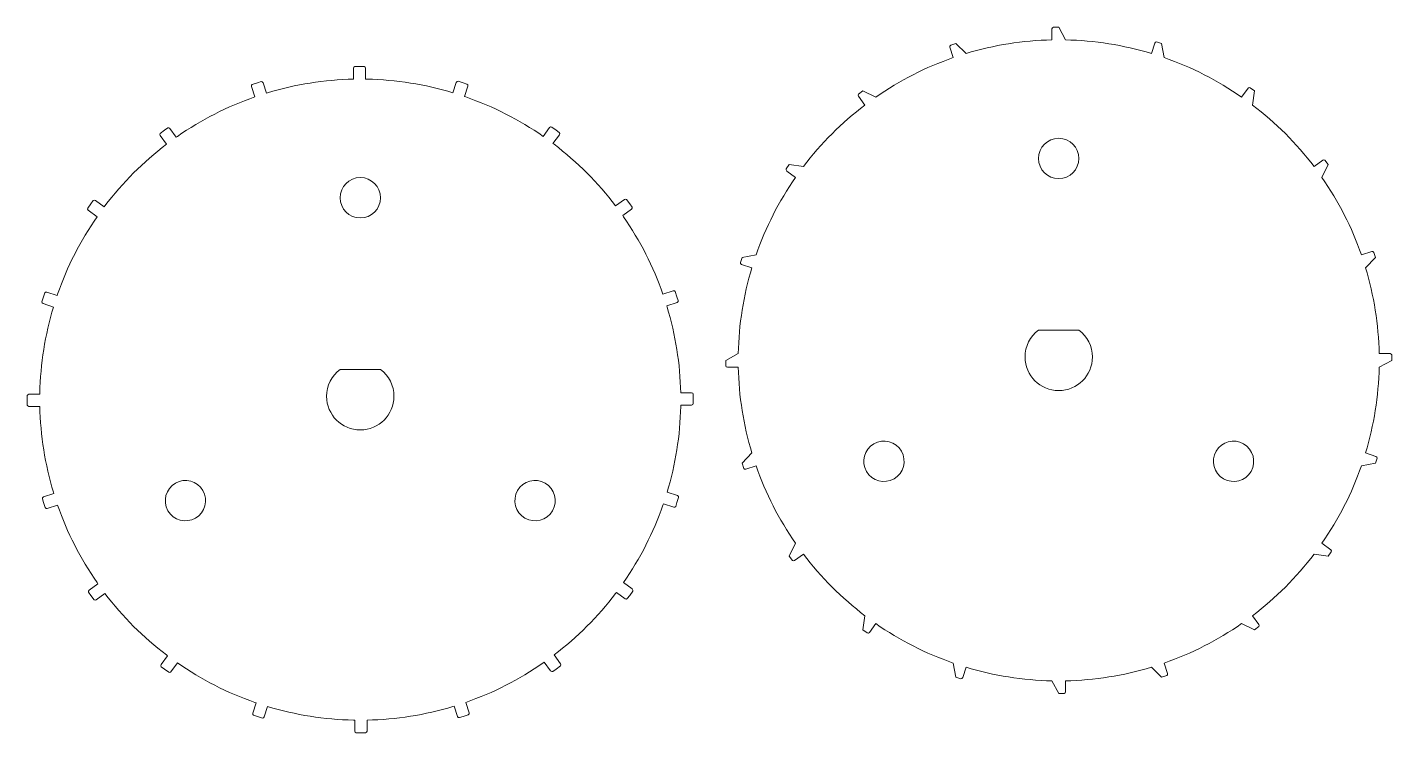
# Model space of a CAD drawing. Header units: millimetres. Extents: x -308 to 99, y -22 to 151.
# Drawn here: x -308.5 to -207.1, y 96.6 to 149 of the extents above; entities that cross this region are included whole.
import ezdxf

# ---------------------------------------------------------------- set-up
doc = ezdxf.new("R2010")
doc.units = ezdxf.units.MM
doc.header["$MEASUREMENT"] = 0
doc.layers.add('Layer 1', color=7, linetype='Continuous')

msp = doc.modelspace()

# ---------------------------------------------------------------- linework, layer by layer
at = {"layer": 'Layer 1', "color": 250, "lineweight": 20}
msp.add_ellipse((-231.8146, 139.2963), major_axis=(0, 1.5), ratio=1, dxfattribs=at)
at = {"layer": 'Layer 1', "color": 250, "lineweight": 9}
for points, knots in [([(-239.6489, 146.7899), (-239.6489, 146.7899), (-239.8982, 147.557), (-239.8982, 147.557), (-239.8982, 147.557), (-239.9197, 147.623), (-239.8934, 147.6907), (-239.8396, 147.7082), (-239.8396, 147.7082), (-239.8396, 147.7082), (-239.4615, 147.831), (-239.4615, 147.831), (-239.4615, 147.831), (-239.4615, 147.831), (-238.6979, 147.0989), (-238.6979, 147.0989), (-238.6979, 147.0989), (-236.626, 147.7244), (-234.4783, 148.0645), (-232.3146, 148.1099), (-232.3146, 148.1099), (-232.3146, 148.1099), (-232.3146, 148.9165), (-232.3146, 148.9165), (-232.3146, 148.9165), (-232.3146, 148.9859), (-232.2687, 149.0422), (-232.2121, 149.0422), (-232.2121, 149.0422), (-232.2121, 149.0422), (-231.8146, 149.0422), (-231.8146, 149.0422), (-231.8146, 149.0422), (-231.8146, 149.0422), (-231.3146, 148.1099), (-231.3146, 148.1099), (-231.3146, 148.1099), (-229.1508, 148.0646), (-227.0031, 147.7244), (-224.9314, 147.099), (-224.9314, 147.099), (-224.9314, 147.099), (-224.682, 147.8662), (-224.682, 147.8662), (-224.682, 147.8662), (-224.6604, 147.9324), (-224.5995, 147.9714), (-224.546, 147.954), (-224.546, 147.954), (-224.546, 147.954), (-224.1677, 147.8311), (-224.1677, 147.8311), (-224.1677, 147.8311), (-224.1677, 147.8311), (-223.9802, 146.79), (-223.9802, 146.79), (-223.9802, 146.79), (-221.9364, 146.0781), (-219.9989, 145.0909), (-218.2219, 143.856), (-218.2219, 143.856), (-218.2219, 143.856), (-217.7476, 144.5085), (-217.7476, 144.5085), (-217.7476, 144.5085), (-217.7066, 144.5648), (-217.6366, 144.5831), (-217.5911, 144.55), (-217.5911, 144.55), (-217.5911, 144.55), (-217.2693, 144.3162), (-217.2693, 144.3162), (-217.2693, 144.3162), (-217.2693, 144.3162), (-217.4127, 143.2681), (-217.4127, 143.2681), (-217.4127, 143.2681), (-215.6889, 141.9595), (-214.1513, 140.4219), (-212.8428, 138.6983), (-212.8428, 138.6983), (-212.8428, 138.6983), (-212.1902, 139.1723), (-212.1902, 139.1723), (-212.1902, 139.1723), (-212.1338, 139.2132), (-212.0615, 139.209), (-212.0285, 139.1634), (-212.0285, 139.1634), (-212.0285, 139.1634), (-211.7947, 138.8416), (-211.7947, 138.8416), (-211.7947, 138.8416), (-211.7947, 138.8416), (-212.2549, 137.8891), (-212.2549, 137.8891), (-212.2549, 137.8891), (-211.0199, 136.1119), (-210.0327, 134.1744), (-209.3209, 132.1308), (-209.3209, 132.1308), (-209.3209, 132.1308), (-208.5537, 132.38), (-208.5537, 132.38), (-208.5537, 132.38), (-208.4874, 132.4014), (-208.42, 132.3751), (-208.4027, 132.3215), (-208.4027, 132.3215), (-208.4027, 132.3215), (-208.2798, 131.9432), (-208.2798, 131.9432), (-208.2798, 131.9432), (-208.2798, 131.9432), (-209.0118, 131.1796), (-209.0118, 131.1796), (-209.0118, 131.1796), (-208.3864, 129.1077), (-208.0462, 126.96), (-208.0008, 124.7964), (-208.0008, 124.7964), (-208.0008, 124.7964), (-207.1941, 124.7964), (-207.1941, 124.7964), (-207.1941, 124.7964), (-207.1245, 124.7962), (-207.0685, 124.7504), (-207.0686, 124.6941), (-207.0686, 124.6941), (-207.0686, 124.6941), (-207.0686, 124.2963), (-207.0686, 124.2963), (-207.0686, 124.2963), (-207.0686, 124.2963), (-208.0007, 123.7963), (-208.0007, 123.7963), (-208.0007, 123.7963), (-208.0462, 121.6325), (-208.3863, 119.4848), (-209.0117, 117.4131), (-209.0117, 117.4131), (-209.0117, 117.4131), (-208.2445, 117.1638), (-208.2445, 117.1638), (-208.2445, 117.1638), (-208.1784, 117.1421), (-208.1393, 117.0812), (-208.1568, 117.0277), (-208.1568, 117.0277), (-208.1568, 117.0277), (-208.2797, 116.6494), (-208.2797, 116.6494), (-208.2797, 116.6494), (-208.2797, 116.6494), (-209.3207, 116.4619), (-209.3207, 116.4619), (-209.3207, 116.4619), (-210.0326, 114.4181), (-211.0198, 112.4806), (-212.2548, 110.7035), (-212.2548, 110.7035), (-212.2548, 110.7035), (-211.6021, 110.2293), (-211.6021, 110.2293), (-211.6021, 110.2293), (-211.546, 110.1883), (-211.5276, 110.1183), (-211.5608, 110.0728), (-211.5608, 110.0728), (-211.5608, 110.0728), (-211.7946, 109.751), (-211.7946, 109.751), (-211.7946, 109.751), (-211.7946, 109.751), (-212.8426, 109.8944), (-212.8426, 109.8944), (-212.8426, 109.8944), (-214.1512, 108.1706), (-215.6888, 106.633), (-217.4125, 105.3245), (-217.4125, 105.3245), (-217.4125, 105.3245), (-216.9383, 104.6718), (-216.9383, 104.6718), (-216.9383, 104.6718), (-216.8976, 104.6155), (-216.9017, 104.5432), (-216.9474, 104.5102), (-216.9474, 104.5102), (-216.9474, 104.5102), (-217.2692, 104.2764), (-217.2692, 104.2764), (-217.2692, 104.2764), (-217.2692, 104.2764), (-218.2216, 104.7366), (-218.2216, 104.7366), (-218.2216, 104.7366), (-219.9988, 103.5016), (-221.9363, 102.5144), (-223.98, 101.8025), (-223.98, 101.8025), (-223.98, 101.8025), (-223.7307, 101.0353), (-223.7307, 101.0353), (-223.7307, 101.0353), (-223.7093, 100.9692), (-223.7356, 100.9017), (-223.7893, 100.8844), (-223.7893, 100.8844), (-223.7893, 100.8844), (-224.1676, 100.7615), (-224.1676, 100.7615), (-224.1676, 100.7615), (-224.1676, 100.7615), (-224.9311, 101.4935), (-224.9311, 101.4935), (-224.9311, 101.4935), (-227.003, 100.8681), (-229.1507, 100.5279), (-231.3144, 100.4825), (-231.3144, 100.4825), (-231.3144, 100.4825), (-231.3144, 99.6757), (-231.3144, 99.6757), (-231.3144, 99.6757), (-231.3144, 99.6063), (-231.3603, 99.5502), (-231.4167, 99.5503), (-231.4167, 99.5503), (-231.4167, 99.5503), (-231.8145, 99.5503), (-231.8145, 99.5503), (-231.8145, 99.5503), (-231.8145, 99.5503), (-232.3144, 100.4824), (-232.3144, 100.4824), (-232.3144, 100.4824), (-234.4782, 100.5279), (-236.6259, 100.868), (-238.6977, 101.4934), (-238.6977, 101.4934), (-238.6977, 101.4934), (-238.947, 100.7262), (-238.947, 100.7262), (-238.947, 100.7262), (-238.9685, 100.6602), (-239.0295, 100.621), (-239.0831, 100.6385), (-239.0831, 100.6385), (-239.0831, 100.6385), (-239.4614, 100.7614), (-239.4614, 100.7614), (-239.4614, 100.7614), (-239.4614, 100.7614), (-239.6488, 101.8024), (-239.6488, 101.8024), (-239.6488, 101.8024), (-241.6926, 102.5143), (-243.6301, 103.5015), (-245.4072, 104.7365), (-245.4072, 104.7365), (-245.4072, 104.7365), (-245.8814, 104.0839), (-245.8814, 104.0839), (-245.8814, 104.0839), (-245.9223, 104.0277), (-245.9924, 104.0093), (-246.038, 104.0425), (-246.038, 104.0425), (-246.038, 104.0425), (-246.3598, 104.2763), (-246.3598, 104.2763), (-246.3598, 104.2763), (-246.3598, 104.2763), (-246.2163, 105.3243), (-246.2163, 105.3243), (-246.2163, 105.3243), (-247.9401, 106.6329), (-249.4777, 108.1705), (-250.7862, 109.8942), (-250.7862, 109.8942), (-250.7862, 109.8942), (-251.4389, 109.4201), (-251.4389, 109.4201), (-251.4389, 109.4201), (-251.4951, 109.3793), (-251.5675, 109.3834), (-251.6006, 109.4291), (-251.6006, 109.4291), (-251.6006, 109.4291), (-251.8344, 109.7509), (-251.8344, 109.7509), (-251.8344, 109.7509), (-251.8344, 109.7509), (-251.3741, 110.7033), (-251.3741, 110.7033), (-251.3741, 110.7033), (-252.6091, 112.4805), (-253.5963, 114.418), (-254.3081, 116.4617), (-254.3081, 116.4617), (-254.3081, 116.4617), (-255.0754, 116.2125), (-255.0754, 116.2125), (-255.0754, 116.2125), (-255.1414, 116.191), (-255.209, 116.2173), (-255.2264, 116.271), (-255.2264, 116.271), (-255.2264, 116.271), (-255.3493, 116.6493), (-255.3493, 116.6493), (-255.3493, 116.6493), (-255.3493, 116.6493), (-254.6172, 117.4128), (-254.6172, 117.4128), (-254.6172, 117.4128), (-255.2426, 119.4847), (-255.5828, 121.6324), (-255.6282, 123.7961), (-255.6282, 123.7961), (-255.6282, 123.7961), (-256.4349, 123.7961), (-256.4349, 123.7961), (-256.4349, 123.7961), (-256.5043, 123.7961), (-256.5605, 123.842), (-256.5605, 123.8985), (-256.5605, 123.8985), (-256.5605, 123.8985), (-256.5605, 124.2962), (-256.5605, 124.2962), (-256.5605, 124.2962), (-256.5605, 124.2962), (-255.6283, 124.7961), (-255.6283, 124.7961), (-255.6283, 124.7961), (-255.5828, 126.9599), (-255.2427, 129.1076), (-254.6172, 131.1794), (-254.6172, 131.1794), (-254.6172, 131.1794), (-255.3844, 131.4287), (-255.3844, 131.4287), (-255.3844, 131.4287), (-255.4504, 131.4501), (-255.4897, 131.5112), (-255.4722, 131.5649), (-255.4722, 131.5649), (-255.4722, 131.5649), (-255.3494, 131.9431), (-255.3494, 131.9431), (-255.3494, 131.9431), (-255.3494, 131.9431), (-254.3083, 132.1305), (-254.3083, 132.1305), (-254.3083, 132.1305), (-253.5964, 134.1744), (-252.6092, 136.1118), (-251.3741, 137.889), (-251.3741, 137.889), (-251.3741, 137.889), (-252.0267, 138.3631), (-252.0267, 138.3631), (-252.0267, 138.3631), (-252.0829, 138.4039), (-252.1014, 138.4741), (-252.0681, 138.5198), (-252.0681, 138.5198), (-252.0681, 138.5198), (-251.8345, 138.8415), (-251.8345, 138.8415), (-251.8345, 138.8415), (-251.8345, 138.8415), (-250.7864, 138.698), (-250.7864, 138.698), (-250.7864, 138.698), (-249.4778, 140.4219), (-247.9402, 141.9594), (-246.2164, 143.268), (-246.2164, 143.268), (-246.2164, 143.268), (-246.6905, 143.9205), (-246.6905, 143.9205), (-246.6905, 143.9205), (-246.7314, 143.9767), (-246.7273, 144.0492), (-246.6815, 144.0824), (-246.6815, 144.0824), (-246.6815, 144.0824), (-246.3599, 144.3161), (-246.3599, 144.3161), (-246.3599, 144.3161), (-246.3599, 144.3161), (-245.4074, 143.8558), (-245.4074, 143.8558), (-245.4074, 143.8558), (-243.6302, 145.0909), (-241.6927, 146.078), (-239.6489, 146.7899)], [0, 0, 0, 0, 0.00990099, 0.00990099, 0.00990099, 0.00990099, 0.01980198, 0.01980198, 0.01980198, 0.01980198, 0.02970297, 0.02970297, 0.02970297, 0.02970297, 0.03960396, 0.03960396, 0.03960396, 0.03960396, 0.04950495, 0.04950495, 0.04950495, 0.04950495, 0.05940594, 0.05940594, 0.05940594, 0.05940594, 0.06930693, 0.06930693, 0.06930693, 0.06930693, 0.07920792, 0.07920792, 0.07920792, 0.07920792, 0.08910891, 0.08910891, 0.08910891, 0.08910891, 0.0990099, 0.0990099, 0.0990099, 0.0990099, 0.10891089, 0.10891089, 0.10891089, 0.10891089, 0.11881188, 0.11881188, 0.11881188, 0.11881188, 0.12871287, 0.12871287, 0.12871287, 0.12871287, 0.13861386, 0.13861386, 0.13861386, 0.13861386, 0.14851485, 0.14851485, 0.14851485, 0.14851485, 0.15841584, 0.15841584, 0.15841584, 0.15841584, 0.16831683, 0.16831683, 0.16831683, 0.16831683, 0.17821782, 0.17821782, 0.17821782, 0.17821782, 0.18811881, 0.18811881, 0.18811881, 0.18811881, 0.1980198, 0.1980198, 0.1980198, 0.1980198, 0.20792079, 0.20792079, 0.20792079, 0.20792079, 0.21782178, 0.21782178, 0.21782178, 0.21782178, 0.22772277, 0.22772277, 0.22772277, 0.22772277, 0.23762376, 0.23762376, 0.23762376, 0.23762376, 0.24752475, 0.24752475, 0.24752475, 0.24752475, 0.25742574, 0.25742574, 0.25742574, 0.25742574, 0.26732673, 0.26732673, 0.26732673, 0.26732673, 0.27722772, 0.27722772, 0.27722772, 0.27722772, 0.28712871, 0.28712871, 0.28712871, 0.28712871, 0.2970297, 0.2970297, 0.2970297, 0.2970297, 0.30693069, 0.30693069, 0.30693069, 0.30693069, 0.31683168, 0.31683168, 0.31683168, 0.31683168, 0.32673267, 0.32673267, 0.32673267, 0.32673267, 0.33663366, 0.33663366, 0.33663366, 0.33663366, 0.34653465, 0.34653465, 0.34653465, 0.34653465, 0.35643564, 0.35643564, 0.35643564, 0.35643564, 0.36633663, 0.36633663, 0.36633663, 0.36633663, 0.37623762, 0.37623762, 0.37623762, 0.37623762, 0.38613861, 0.38613861, 0.38613861, 0.38613861, 0.3960396, 0.3960396, 0.3960396, 0.3960396, 0.40594059, 0.40594059, 0.40594059, 0.40594059, 0.41584158, 0.41584158, 0.41584158, 0.41584158, 0.42574257, 0.42574257, 0.42574257, 0.42574257, 0.43564356, 0.43564356, 0.43564356, 0.43564356, 0.44554455, 0.44554455, 0.44554455, 0.44554455, 0.45544554, 0.45544554, 0.45544554, 0.45544554, 0.46534653, 0.46534653, 0.46534653, 0.46534653, 0.47524752, 0.47524752, 0.47524752, 0.47524752, 0.48514851, 0.48514851, 0.48514851, 0.48514851, 0.4950495, 0.4950495, 0.4950495, 0.4950495, 0.5049505, 0.5049505, 0.5049505, 0.5049505, 0.51485149, 0.51485149, 0.51485149, 0.51485149, 0.52475248, 0.52475248, 0.52475248, 0.52475248, 0.53465347, 0.53465347, 0.53465347, 0.53465347, 0.54455446, 0.54455446, 0.54455446, 0.54455446, 0.55445545, 0.55445545, 0.55445545, 0.55445545, 0.56435644, 0.56435644, 0.56435644, 0.56435644, 0.57425743, 0.57425743, 0.57425743, 0.57425743, 0.58415842, 0.58415842, 0.58415842, 0.58415842, 0.59405941, 0.59405941, 0.59405941, 0.59405941, 0.6039604, 0.6039604, 0.6039604, 0.6039604, 0.61386139, 0.61386139, 0.61386139, 0.61386139, 0.62376238, 0.62376238, 0.62376238, 0.62376238, 0.63366337, 0.63366337, 0.63366337, 0.63366337, 0.64356436, 0.64356436, 0.64356436, 0.64356436, 0.65346535, 0.65346535, 0.65346535, 0.65346535, 0.66336634, 0.66336634, 0.66336634, 0.66336634, 0.67326733, 0.67326733, 0.67326733, 0.67326733, 0.68316832, 0.68316832, 0.68316832, 0.68316832, 0.69306931, 0.69306931, 0.69306931, 0.69306931, 0.7029703, 0.7029703, 0.7029703, 0.7029703, 0.71287129, 0.71287129, 0.71287129, 0.71287129, 0.72277228, 0.72277228, 0.72277228, 0.72277228, 0.73267327, 0.73267327, 0.73267327, 0.73267327, 0.74257426, 0.74257426, 0.74257426, 0.74257426, 0.75247525, 0.75247525, 0.75247525, 0.75247525, 0.76237624, 0.76237624, 0.76237624, 0.76237624, 0.77227723, 0.77227723, 0.77227723, 0.77227723, 0.78217822, 0.78217822, 0.78217822, 0.78217822, 0.79207921, 0.79207921, 0.79207921, 0.79207921, 0.8019802, 0.8019802, 0.8019802, 0.8019802, 0.81188119, 0.81188119, 0.81188119, 0.81188119, 0.82178218, 0.82178218, 0.82178218, 0.82178218, 0.83168317, 0.83168317, 0.83168317, 0.83168317, 0.84158416, 0.84158416, 0.84158416, 0.84158416, 0.85148515, 0.85148515, 0.85148515, 0.85148515, 0.86138614, 0.86138614, 0.86138614, 0.86138614, 0.87128713, 0.87128713, 0.87128713, 0.87128713, 0.88118812, 0.88118812, 0.88118812, 0.88118812, 0.89108911, 0.89108911, 0.89108911, 0.89108911, 0.9009901, 0.9009901, 0.9009901, 0.9009901, 0.91089109, 0.91089109, 0.91089109, 0.91089109, 0.92079208, 0.92079208, 0.92079208, 0.92079208, 0.93069307, 0.93069307, 0.93069307, 0.93069307, 0.94059406, 0.94059406, 0.94059406, 0.94059406, 0.95049505, 0.95049505, 0.95049505, 0.95049505, 0.96039604, 0.96039604, 0.96039604, 0.96039604, 0.97029703, 0.97029703, 0.97029703, 0.97029703, 0.98019802, 0.98019802, 0.98019802, 0.98019802, 1, 1, 1, 1]), ([(-284.2178, 145.1901), (-284.2178, 145.1901), (-284.2178, 145.9967), (-284.2178, 145.9967), (-284.2178, 145.9967), (-284.2178, 146.0661), (-284.1719, 146.1224), (-284.1153, 146.1224), (-284.1153, 146.1224), (-284.1153, 146.1224), (-283.7178, 146.1224), (-283.7178, 146.1224), (-283.7178, 146.1224), (-283.7178, 146.1224), (-283.4203, 146.1224), (-283.4203, 146.1224), (-283.4203, 146.1224), (-283.3637, 146.1224), (-283.3178, 146.0661), (-283.3178, 145.9967), (-283.3178, 145.9967), (-283.3178, 145.9967), (-283.3178, 145.1901), (-283.3178, 145.1901), (-283.3178, 145.1901), (-283.3178, 145.1901), (-283.2178, 145.1901), (-283.2178, 145.1901), (-283.2178, 145.1901), (-281.054, 145.1448), (-278.9063, 144.8046), (-276.8344, 144.1791)], [0, 0, 0, 0, 0.11111111, 0.11111111, 0.11111111, 0.11111111, 0.22222222, 0.22222222, 0.22222222, 0.22222222, 0.33333333, 0.33333333, 0.33333333, 0.33333333, 0.44444444, 0.44444444, 0.44444444, 0.44444444, 0.55555556, 0.55555556, 0.55555556, 0.55555556, 0.66666667, 0.66666667, 0.66666667, 0.66666667, 0.77777778, 0.77777778, 0.77777778, 0.77777778, 1, 1, 1, 1]), ([(-276.8348, 144.1793), (-276.8348, 144.1793), (-276.5852, 144.9464), (-276.5852, 144.9464), (-276.5852, 144.9464), (-276.5636, 145.0126), (-276.5027, 145.0516), (-276.4492, 145.0342), (-276.4492, 145.0342), (-276.4492, 145.0342), (-276.0709, 144.9113), (-276.0709, 144.9113), (-276.0709, 144.9113), (-276.0709, 144.9113), (-275.7879, 144.8193), (-275.7879, 144.8193), (-275.7879, 144.8193), (-275.7341, 144.8019), (-275.7078, 144.7341), (-275.7293, 144.6682), (-275.7293, 144.6682), (-275.7293, 144.6682), (-275.9785, 143.901), (-275.9785, 143.901), (-275.9785, 143.901), (-275.9785, 143.901), (-275.8834, 143.8702), (-275.8834, 143.8702), (-275.8834, 143.8702), (-273.8396, 143.1583), (-271.9021, 142.1711), (-270.1251, 140.9362), (-270.1251, 140.9362), (-270.1251, 140.9362), (-269.6508, 141.5887), (-269.6508, 141.5887), (-269.6508, 141.5887), (-269.6098, 141.645), (-269.5398, 141.6633), (-269.4943, 141.6302), (-269.4943, 141.6302), (-269.4943, 141.6302), (-269.1725, 141.3964), (-269.1725, 141.3964), (-269.1725, 141.3964), (-269.1725, 141.3964), (-268.9318, 141.2215), (-268.9318, 141.2215), (-268.9318, 141.2215), (-268.886, 141.1883), (-268.8819, 141.1157), (-268.9227, 141.0597), (-268.9227, 141.0597), (-268.9227, 141.0597), (-269.3968, 140.407), (-269.3968, 140.407), (-269.3968, 140.407), (-269.3968, 140.407), (-269.3159, 140.3483), (-269.3159, 140.3483), (-269.3159, 140.3483), (-267.5921, 139.0397), (-266.0545, 137.5021), (-264.746, 135.7785), (-264.746, 135.7785), (-264.746, 135.7785), (-264.0934, 136.2525), (-264.0934, 136.2525), (-264.0934, 136.2525), (-264.037, 136.2934), (-263.9647, 136.2892), (-263.9317, 136.2436), (-263.9317, 136.2436), (-263.9317, 136.2436), (-263.6979, 135.9218), (-263.6979, 135.9218), (-263.6979, 135.9218), (-263.6979, 135.9218), (-263.523, 135.6811), (-263.523, 135.6811), (-263.523, 135.6811), (-263.4897, 135.6354), (-263.5082, 135.5651), (-263.5643, 135.5244), (-263.5643, 135.5244), (-263.5643, 135.5244), (-264.2169, 135.0502), (-264.2169, 135.0502), (-264.2169, 135.0502), (-264.2169, 135.0502), (-264.1581, 134.9693), (-264.1581, 134.9693), (-264.1581, 134.9693), (-262.9231, 133.1921), (-261.9359, 131.2546), (-261.2241, 129.211), (-261.2241, 129.211), (-261.2241, 129.211), (-260.4569, 129.4602), (-260.4569, 129.4602), (-260.4569, 129.4602), (-260.3906, 129.4816), (-260.3232, 129.4553), (-260.3059, 129.4017), (-260.3059, 129.4017), (-260.3059, 129.4017), (-260.183, 129.0234), (-260.183, 129.0234), (-260.183, 129.0234), (-260.183, 129.0234), (-260.091, 128.7405), (-260.091, 128.7405), (-260.091, 128.7405), (-260.0735, 128.6867), (-260.1128, 128.6256), (-260.1787, 128.6042), (-260.1787, 128.6042), (-260.1787, 128.6042), (-260.9459, 128.3549), (-260.9459, 128.3549), (-260.9459, 128.3549), (-260.9459, 128.3549), (-260.915, 128.2598), (-260.915, 128.2598), (-260.915, 128.2598), (-260.2896, 126.1879), (-259.9494, 124.0402), (-259.904, 121.8766), (-259.904, 121.8766), (-259.904, 121.8766), (-259.0973, 121.8766), (-259.0973, 121.8766), (-259.0973, 121.8766), (-259.0277, 121.8764), (-258.9717, 121.8306), (-258.9718, 121.7743), (-258.9718, 121.7743), (-258.9718, 121.7743), (-258.9718, 121.3765), (-258.9718, 121.3765), (-258.9718, 121.3765), (-258.9718, 121.3765), (-258.9717, 121.079), (-258.9717, 121.079), (-258.9717, 121.079), (-258.9717, 121.0224), (-259.028, 120.9765), (-259.0973, 120.9765), (-259.0973, 120.9765), (-259.0973, 120.9765), (-259.904, 120.9765), (-259.904, 120.9765), (-259.904, 120.9765), (-259.904, 120.9765), (-259.9039, 120.8765), (-259.9039, 120.8765), (-259.9039, 120.8765), (-259.9494, 118.7127), (-260.2895, 116.565), (-260.9149, 114.4933), (-260.9149, 114.4933), (-260.9149, 114.4933), (-260.1477, 114.244), (-260.1477, 114.244), (-260.1477, 114.244), (-260.0816, 114.2223), (-260.0425, 114.1614), (-260.06, 114.1079), (-260.06, 114.1079), (-260.06, 114.1079), (-260.1829, 113.7296), (-260.1829, 113.7296), (-260.1829, 113.7296), (-260.1829, 113.7296), (-260.2748, 113.4466), (-260.2748, 113.4466), (-260.2748, 113.4466), (-260.2922, 113.3928), (-260.36, 113.3665), (-260.4259, 113.388), (-260.4259, 113.388), (-260.4259, 113.388), (-261.1931, 113.6372), (-261.1931, 113.6372), (-261.1931, 113.6372), (-261.1931, 113.6372), (-261.2239, 113.5421), (-261.2239, 113.5421), (-261.2239, 113.5421), (-261.9358, 111.4983), (-262.923, 109.5608), (-264.158, 107.7837), (-264.158, 107.7837), (-264.158, 107.7837), (-263.5053, 107.3095), (-263.5053, 107.3095), (-263.5053, 107.3095), (-263.4492, 107.2685), (-263.4308, 107.1985), (-263.464, 107.153), (-263.464, 107.153), (-263.464, 107.153), (-263.6978, 106.8312), (-263.6978, 106.8312), (-263.6978, 106.8312), (-263.6978, 106.8312), (-263.8726, 106.5905), (-263.8726, 106.5905), (-263.8726, 106.5905), (-263.9058, 106.5447), (-263.9784, 106.5406), (-264.0344, 106.5814), (-264.0344, 106.5814), (-264.0344, 106.5814), (-264.6871, 107.0555), (-264.6871, 107.0555), (-264.6871, 107.0555), (-264.6871, 107.0555), (-264.7458, 106.9746), (-264.7458, 106.9746), (-264.7458, 106.9746), (-266.0544, 105.2508), (-267.592, 103.7132), (-269.3157, 102.4047), (-269.3157, 102.4047), (-269.3157, 102.4047), (-268.8415, 101.752), (-268.8415, 101.752), (-268.8415, 101.752), (-268.8008, 101.6957), (-268.8049, 101.6234), (-268.8506, 101.5904), (-268.8506, 101.5904), (-268.8506, 101.5904), (-269.1724, 101.3566), (-269.1724, 101.3566), (-269.1724, 101.3566), (-269.1724, 101.3566), (-269.413, 101.1817), (-269.413, 101.1817), (-269.413, 101.1817), (-269.4587, 101.1484), (-269.529, 101.1669), (-269.5697, 101.223), (-269.5697, 101.223), (-269.5697, 101.223), (-270.0439, 101.8756), (-270.0439, 101.8756), (-270.0439, 101.8756), (-270.0439, 101.8756), (-270.1248, 101.8168), (-270.1248, 101.8168), (-270.1248, 101.8168), (-271.902, 100.5818), (-273.8395, 99.5946), (-275.8832, 98.8827), (-275.8832, 98.8827), (-275.8832, 98.8827), (-275.6339, 98.1155), (-275.6339, 98.1155), (-275.6339, 98.1155), (-275.6125, 98.0494), (-275.6388, 97.9819), (-275.6925, 97.9646), (-275.6925, 97.9646), (-275.6925, 97.9646), (-276.0708, 97.8417), (-276.0708, 97.8417), (-276.0708, 97.8417), (-276.0708, 97.8417), (-276.3536, 97.7497), (-276.3536, 97.7497), (-276.3536, 97.7497), (-276.4074, 97.7322), (-276.4685, 97.7715), (-276.4899, 97.8374), (-276.4899, 97.8374), (-276.4899, 97.8374), (-276.7392, 98.6046), (-276.7392, 98.6046), (-276.7392, 98.6046), (-276.7392, 98.6046), (-276.8343, 98.5737), (-276.8343, 98.5737), (-276.8343, 98.5737), (-278.9062, 97.9483), (-281.0539, 97.6081), (-283.2176, 97.5627), (-283.2176, 97.5627), (-283.2176, 97.5627), (-283.2176, 96.7559), (-283.2176, 96.7559), (-283.2176, 96.7559), (-283.2176, 96.6865), (-283.2635, 96.6304), (-283.3199, 96.6305), (-283.3199, 96.6305), (-283.3199, 96.6305), (-283.7177, 96.6305), (-283.7177, 96.6305), (-283.7177, 96.6305), (-283.7177, 96.6305), (-284.0151, 96.6304), (-284.0151, 96.6304), (-284.0151, 96.6304), (-284.0717, 96.6304), (-284.1176, 96.6867), (-284.1176, 96.756), (-284.1176, 96.756), (-284.1176, 96.756), (-284.1176, 97.5627), (-284.1176, 97.5627), (-284.1176, 97.5627), (-284.1176, 97.5627), (-284.2176, 97.5626), (-284.2176, 97.5626), (-284.2176, 97.5626), (-286.3814, 97.6081), (-288.5291, 97.9482), (-290.6009, 98.5736), (-290.6009, 98.5736), (-290.6009, 98.5736), (-290.8502, 97.8064), (-290.8502, 97.8064), (-290.8502, 97.8064), (-290.8717, 97.7404), (-290.9327, 97.7012), (-290.9863, 97.7187), (-290.9863, 97.7187), (-290.9863, 97.7187), (-291.3646, 97.8416), (-291.3646, 97.8416), (-291.3646, 97.8416), (-291.3646, 97.8416), (-291.6475, 97.9335), (-291.6475, 97.9335), (-291.6475, 97.9335), (-291.7013, 97.9509), (-291.7276, 98.0187), (-291.7061, 98.0846), (-291.7061, 98.0846), (-291.7061, 98.0846), (-291.4569, 98.8518), (-291.4569, 98.8518), (-291.4569, 98.8518), (-291.4569, 98.8518), (-291.552, 98.8826), (-291.552, 98.8826), (-291.552, 98.8826), (-293.5958, 99.5945), (-295.5333, 100.5817), (-297.3104, 101.8167), (-297.3104, 101.8167), (-297.3104, 101.8167), (-297.7846, 101.1641), (-297.7846, 101.1641), (-297.7846, 101.1641), (-297.8255, 101.1079), (-297.8956, 101.0895), (-297.9412, 101.1227), (-297.9412, 101.1227), (-297.9412, 101.1227), (-298.263, 101.3565), (-298.263, 101.3565), (-298.263, 101.3565), (-298.263, 101.3565), (-298.5036, 101.5313), (-298.5036, 101.5313), (-298.5036, 101.5313), (-298.5494, 101.5645), (-298.5535, 101.6371), (-298.5127, 101.6931), (-298.5127, 101.6931), (-298.5127, 101.6931), (-298.0386, 102.3458), (-298.0386, 102.3458), (-298.0386, 102.3458), (-298.0386, 102.3458), (-298.1195, 102.4045), (-298.1195, 102.4045), (-298.1195, 102.4045), (-299.8433, 103.7131), (-301.3809, 105.2507), (-302.6894, 106.9744), (-302.6894, 106.9744), (-302.6894, 106.9744), (-303.3421, 106.5003), (-303.3421, 106.5003), (-303.3421, 106.5003), (-303.3983, 106.4595), (-303.4707, 106.4636), (-303.5038, 106.5093), (-303.5038, 106.5093), (-303.5038, 106.5093), (-303.7376, 106.8311), (-303.7376, 106.8311), (-303.7376, 106.8311), (-303.7376, 106.8311), (-303.9124, 107.0717), (-303.9124, 107.0717), (-303.9124, 107.0717), (-303.9457, 107.1174), (-303.9272, 107.1877), (-303.8711, 107.2284), (-303.8711, 107.2284), (-303.8711, 107.2284), (-303.2185, 107.7026), (-303.2185, 107.7026), (-303.2185, 107.7026), (-303.2185, 107.7026), (-303.2773, 107.7835), (-303.2773, 107.7835), (-303.2773, 107.7835), (-304.5123, 109.5607), (-305.4995, 111.4982), (-306.2113, 113.5419), (-306.2113, 113.5419), (-306.2113, 113.5419), (-306.9786, 113.2927), (-306.9786, 113.2927), (-306.9786, 113.2927), (-307.0446, 113.2712), (-307.1122, 113.2975), (-307.1296, 113.3512), (-307.1296, 113.3512), (-307.1296, 113.3512), (-307.2525, 113.7295), (-307.2525, 113.7295), (-307.2525, 113.7295), (-307.2525, 113.7295), (-307.3444, 114.0123), (-307.3444, 114.0123), (-307.3444, 114.0123), (-307.3619, 114.0661), (-307.3226, 114.1272), (-307.2567, 114.1486), (-307.2567, 114.1486), (-307.2567, 114.1486), (-306.4895, 114.3979), (-306.4895, 114.3979), (-306.4895, 114.3979), (-306.4895, 114.3979), (-306.5204, 114.493), (-306.5204, 114.493), (-306.5204, 114.493), (-307.1458, 116.5649), (-307.486, 118.7126), (-307.5314, 120.8763), (-307.5314, 120.8763), (-307.5314, 120.8763), (-308.3381, 120.8763), (-308.3381, 120.8763), (-308.3381, 120.8763), (-308.4075, 120.8763), (-308.4637, 120.9222), (-308.4637, 120.9787), (-308.4637, 120.9787), (-308.4637, 120.9787), (-308.4637, 121.3764), (-308.4637, 121.3764), (-308.4637, 121.3764), (-308.4637, 121.3764), (-308.4637, 121.6738), (-308.4637, 121.6738), (-308.4637, 121.6738), (-308.4637, 121.7304), (-308.4074, 121.7763), (-308.3381, 121.7763), (-308.3381, 121.7763), (-308.3381, 121.7763), (-307.5314, 121.7763), (-307.5314, 121.7763), (-307.5314, 121.7763), (-307.5314, 121.7763), (-307.5315, 121.8763), (-307.5315, 121.8763), (-307.5315, 121.8763), (-307.486, 124.0401), (-307.1459, 126.1878), (-306.5204, 128.2596), (-306.5204, 128.2596), (-306.5204, 128.2596), (-307.2876, 128.5089), (-307.2876, 128.5089), (-307.2876, 128.5089), (-307.3536, 128.5303), (-307.3929, 128.5914), (-307.3754, 128.6451), (-307.3754, 128.6451), (-307.3754, 128.6451), (-307.2526, 129.0233), (-307.2526, 129.0233), (-307.2526, 129.0233), (-307.2526, 129.0233), (-307.1606, 129.3062), (-307.1606, 129.3062), (-307.1606, 129.3062), (-307.1432, 129.36), (-307.0754, 129.3863), (-307.0095, 129.3648), (-307.0095, 129.3648), (-307.0095, 129.3648), (-306.2423, 129.1156), (-306.2423, 129.1156), (-306.2423, 129.1156), (-306.2423, 129.1156), (-306.2115, 129.2107), (-306.2115, 129.2107), (-306.2115, 129.2107), (-305.4996, 131.2546), (-304.5124, 133.192), (-303.2773, 134.9692), (-303.2773, 134.9692), (-303.2773, 134.9692), (-303.9299, 135.4433), (-303.9299, 135.4433), (-303.9299, 135.4433), (-303.9861, 135.4841), (-304.0046, 135.5543), (-303.9713, 135.6), (-303.9713, 135.6), (-303.9713, 135.6), (-303.7377, 135.9217), (-303.7377, 135.9217), (-303.7377, 135.9217), (-303.7377, 135.9217), (-303.5628, 136.1623), (-303.5628, 136.1623), (-303.5628, 136.1623), (-303.5296, 136.2081), (-303.457, 136.2122), (-303.401, 136.1714), (-303.401, 136.1714), (-303.401, 136.1714), (-302.7483, 135.6973), (-302.7483, 135.6973), (-302.7483, 135.6973), (-302.7483, 135.6973), (-302.6896, 135.7782), (-302.6896, 135.7782), (-302.6896, 135.7782), (-301.381, 137.5021), (-299.8434, 139.0396), (-298.1196, 140.3482), (-298.1196, 140.3482), (-298.1196, 140.3482), (-298.5937, 141.0007), (-298.5937, 141.0007), (-298.5937, 141.0007), (-298.6346, 141.0569), (-298.6305, 141.1294), (-298.5847, 141.1626), (-298.5847, 141.1626), (-298.5847, 141.1626), (-298.2631, 141.3963), (-298.2631, 141.3963), (-298.2631, 141.3963), (-298.2631, 141.3963), (-298.0224, 141.5711), (-298.0224, 141.5711), (-298.0224, 141.5711), (-297.9767, 141.6044), (-297.9064, 141.5859), (-297.8657, 141.5297), (-297.8657, 141.5297), (-297.8657, 141.5297), (-297.3915, 140.8772), (-297.3915, 140.8772), (-297.3915, 140.8772), (-297.3915, 140.8772), (-297.3106, 140.936), (-297.3106, 140.936), (-297.3106, 140.936), (-295.5334, 142.1711), (-293.5959, 143.1582), (-291.5522, 143.87), (-291.5522, 143.87), (-291.5522, 143.87), (-291.8014, 144.6372), (-291.8014, 144.6372), (-291.8014, 144.6372), (-291.8229, 144.7032), (-291.7966, 144.7709), (-291.7428, 144.7884), (-291.7428, 144.7884), (-291.7428, 144.7884), (-291.3647, 144.9112), (-291.3647, 144.9112), (-291.3647, 144.9112), (-291.3647, 144.9112), (-291.0818, 145.0031), (-291.0818, 145.0031), (-291.0818, 145.0031), (-291.028, 145.0206), (-290.9669, 144.9813), (-290.9455, 144.9153), (-290.9455, 144.9153), (-290.9455, 144.9153), (-290.6962, 144.1482), (-290.6962, 144.1482), (-290.6962, 144.1482), (-290.6962, 144.1482), (-290.6011, 144.1791), (-290.6011, 144.1791), (-290.6011, 144.1791), (-288.5292, 144.8046), (-286.3815, 145.1447), (-284.2177, 145.1901)], [0, 0, 0, 0, 0.00653595, 0.00653595, 0.00653595, 0.00653595, 0.0130719, 0.0130719, 0.0130719, 0.0130719, 0.01960784, 0.01960784, 0.01960784, 0.01960784, 0.02614379, 0.02614379, 0.02614379, 0.02614379, 0.03267974, 0.03267974, 0.03267974, 0.03267974, 0.03921569, 0.03921569, 0.03921569, 0.03921569, 0.04575163, 0.04575163, 0.04575163, 0.04575163, 0.05228758, 0.05228758, 0.05228758, 0.05228758, 0.05882353, 0.05882353, 0.05882353, 0.05882353, 0.06535948, 0.06535948, 0.06535948, 0.06535948, 0.07189542, 0.07189542, 0.07189542, 0.07189542, 0.07843137, 0.07843137, 0.07843137, 0.07843137, 0.08496732, 0.08496732, 0.08496732, 0.08496732, 0.09150327, 0.09150327, 0.09150327, 0.09150327, 0.09803922, 0.09803922, 0.09803922, 0.09803922, 0.10457516, 0.10457516, 0.10457516, 0.10457516, 0.11111111, 0.11111111, 0.11111111, 0.11111111, 0.11764706, 0.11764706, 0.11764706, 0.11764706, 0.12418301, 0.12418301, 0.12418301, 0.12418301, 0.13071895, 0.13071895, 0.13071895, 0.13071895, 0.1372549, 0.1372549, 0.1372549, 0.1372549, 0.14379085, 0.14379085, 0.14379085, 0.14379085, 0.1503268, 0.1503268, 0.1503268, 0.1503268, 0.15686275, 0.15686275, 0.15686275, 0.15686275, 0.16339869, 0.16339869, 0.16339869, 0.16339869, 0.16993464, 0.16993464, 0.16993464, 0.16993464, 0.17647059, 0.17647059, 0.17647059, 0.17647059, 0.18300654, 0.18300654, 0.18300654, 0.18300654, 0.18954248, 0.18954248, 0.18954248, 0.18954248, 0.19607843, 0.19607843, 0.19607843, 0.19607843, 0.20261438, 0.20261438, 0.20261438, 0.20261438, 0.20915033, 0.20915033, 0.20915033, 0.20915033, 0.21568627, 0.21568627, 0.21568627, 0.21568627, 0.22222222, 0.22222222, 0.22222222, 0.22222222, 0.22875817, 0.22875817, 0.22875817, 0.22875817, 0.23529412, 0.23529412, 0.23529412, 0.23529412, 0.24183007, 0.24183007, 0.24183007, 0.24183007, 0.24836601, 0.24836601, 0.24836601, 0.24836601, 0.25490196, 0.25490196, 0.25490196, 0.25490196, 0.26143791, 0.26143791, 0.26143791, 0.26143791, 0.26797386, 0.26797386, 0.26797386, 0.26797386, 0.2745098, 0.2745098, 0.2745098, 0.2745098, 0.28104575, 0.28104575, 0.28104575, 0.28104575, 0.2875817, 0.2875817, 0.2875817, 0.2875817, 0.29411765, 0.29411765, 0.29411765, 0.29411765, 0.30065359, 0.30065359, 0.30065359, 0.30065359, 0.30718954, 0.30718954, 0.30718954, 0.30718954, 0.31372549, 0.31372549, 0.31372549, 0.31372549, 0.32026144, 0.32026144, 0.32026144, 0.32026144, 0.32679739, 0.32679739, 0.32679739, 0.32679739, 0.33333333, 0.33333333, 0.33333333, 0.33333333, 0.33986928, 0.33986928, 0.33986928, 0.33986928, 0.34640523, 0.34640523, 0.34640523, 0.34640523, 0.35294118, 0.35294118, 0.35294118, 0.35294118, 0.35947712, 0.35947712, 0.35947712, 0.35947712, 0.36601307, 0.36601307, 0.36601307, 0.36601307, 0.37254902, 0.37254902, 0.37254902, 0.37254902, 0.37908497, 0.37908497, 0.37908497, 0.37908497, 0.38562092, 0.38562092, 0.38562092, 0.38562092, 0.39215686, 0.39215686, 0.39215686, 0.39215686, 0.39869281, 0.39869281, 0.39869281, 0.39869281, 0.40522876, 0.40522876, 0.40522876, 0.40522876, 0.41176471, 0.41176471, 0.41176471, 0.41176471, 0.41830065, 0.41830065, 0.41830065, 0.41830065, 0.4248366, 0.4248366, 0.4248366, 0.4248366, 0.43137255, 0.43137255, 0.43137255, 0.43137255, 0.4379085, 0.4379085, 0.4379085, 0.4379085, 0.44444444, 0.44444444, 0.44444444, 0.44444444, 0.45098039, 0.45098039, 0.45098039, 0.45098039, 0.45751634, 0.45751634, 0.45751634, 0.45751634, 0.46405229, 0.46405229, 0.46405229, 0.46405229, 0.47058824, 0.47058824, 0.47058824, 0.47058824, 0.47712418, 0.47712418, 0.47712418, 0.47712418, 0.48366013, 0.48366013, 0.48366013, 0.48366013, 0.49019608, 0.49019608, 0.49019608, 0.49019608, 0.49673203, 0.49673203, 0.49673203, 0.49673203, 0.50326797, 0.50326797, 0.50326797, 0.50326797, 0.50980392, 0.50980392, 0.50980392, 0.50980392, 0.51633987, 0.51633987, 0.51633987, 0.51633987, 0.52287582, 0.52287582, 0.52287582, 0.52287582, 0.52941176, 0.52941176, 0.52941176, 0.52941176, 0.53594771, 0.53594771, 0.53594771, 0.53594771, 0.54248366, 0.54248366, 0.54248366, 0.54248366, 0.54901961, 0.54901961, 0.54901961, 0.54901961, 0.55555556, 0.55555556, 0.55555556, 0.55555556, 0.5620915, 0.5620915, 0.5620915, 0.5620915, 0.56862745, 0.56862745, 0.56862745, 0.56862745, 0.5751634, 0.5751634, 0.5751634, 0.5751634, 0.58169935, 0.58169935, 0.58169935, 0.58169935, 0.58823529, 0.58823529, 0.58823529, 0.58823529, 0.59477124, 0.59477124, 0.59477124, 0.59477124, 0.60130719, 0.60130719, 0.60130719, 0.60130719, 0.60784314, 0.60784314, 0.60784314, 0.60784314, 0.61437908, 0.61437908, 0.61437908, 0.61437908, 0.62091503, 0.62091503, 0.62091503, 0.62091503, 0.62745098, 0.62745098, 0.62745098, 0.62745098, 0.63398693, 0.63398693, 0.63398693, 0.63398693, 0.64052288, 0.64052288, 0.64052288, 0.64052288, 0.64705882, 0.64705882, 0.64705882, 0.64705882, 0.65359477, 0.65359477, 0.65359477, 0.65359477, 0.66013072, 0.66013072, 0.66013072, 0.66013072, 0.66666667, 0.66666667, 0.66666667, 0.66666667, 0.67320261, 0.67320261, 0.67320261, 0.67320261, 0.67973856, 0.67973856, 0.67973856, 0.67973856, 0.68627451, 0.68627451, 0.68627451, 0.68627451, 0.69281046, 0.69281046, 0.69281046, 0.69281046, 0.69934641, 0.69934641, 0.69934641, 0.69934641, 0.70588235, 0.70588235, 0.70588235, 0.70588235, 0.7124183, 0.7124183, 0.7124183, 0.7124183, 0.71895425, 0.71895425, 0.71895425, 0.71895425, 0.7254902, 0.7254902, 0.7254902, 0.7254902, 0.73202614, 0.73202614, 0.73202614, 0.73202614, 0.73856209, 0.73856209, 0.73856209, 0.73856209, 0.74509804, 0.74509804, 0.74509804, 0.74509804, 0.75163399, 0.75163399, 0.75163399, 0.75163399, 0.75816993, 0.75816993, 0.75816993, 0.75816993, 0.76470588, 0.76470588, 0.76470588, 0.76470588, 0.77124183, 0.77124183, 0.77124183, 0.77124183, 0.77777778, 0.77777778, 0.77777778, 0.77777778, 0.78431373, 0.78431373, 0.78431373, 0.78431373, 0.79084967, 0.79084967, 0.79084967, 0.79084967, 0.79738562, 0.79738562, 0.79738562, 0.79738562, 0.80392157, 0.80392157, 0.80392157, 0.80392157, 0.81045752, 0.81045752, 0.81045752, 0.81045752, 0.81699346, 0.81699346, 0.81699346, 0.81699346, 0.82352941, 0.82352941, 0.82352941, 0.82352941, 0.83006536, 0.83006536, 0.83006536, 0.83006536, 0.83660131, 0.83660131, 0.83660131, 0.83660131, 0.84313725, 0.84313725, 0.84313725, 0.84313725, 0.8496732, 0.8496732, 0.8496732, 0.8496732, 0.85620915, 0.85620915, 0.85620915, 0.85620915, 0.8627451, 0.8627451, 0.8627451, 0.8627451, 0.86928105, 0.86928105, 0.86928105, 0.86928105, 0.87581699, 0.87581699, 0.87581699, 0.87581699, 0.88235294, 0.88235294, 0.88235294, 0.88235294, 0.88888889, 0.88888889, 0.88888889, 0.88888889, 0.89542484, 0.89542484, 0.89542484, 0.89542484, 0.90196078, 0.90196078, 0.90196078, 0.90196078, 0.90849673, 0.90849673, 0.90849673, 0.90849673, 0.91503268, 0.91503268, 0.91503268, 0.91503268, 0.92156863, 0.92156863, 0.92156863, 0.92156863, 0.92810458, 0.92810458, 0.92810458, 0.92810458, 0.93464052, 0.93464052, 0.93464052, 0.93464052, 0.94117647, 0.94117647, 0.94117647, 0.94117647, 0.94771242, 0.94771242, 0.94771242, 0.94771242, 0.95424837, 0.95424837, 0.95424837, 0.95424837, 0.96078431, 0.96078431, 0.96078431, 0.96078431, 0.96732026, 0.96732026, 0.96732026, 0.96732026, 0.97385621, 0.97385621, 0.97385621, 0.97385621, 0.98039216, 0.98039216, 0.98039216, 0.98039216, 0.9869281, 0.9869281, 0.9869281, 0.9869281, 1, 1, 1, 1]), ([(-283.7178, 137.8765), (-282.8894, 137.8765), (-282.2178, 137.2049), (-282.2178, 136.3765), (-282.2178, 136.3765), (-282.2178, 135.5481), (-282.8894, 134.8765), (-283.7178, 134.8765), (-283.7178, 134.8765), (-284.5462, 134.8765), (-285.2178, 135.5481), (-285.2178, 136.3765), (-285.2178, 136.3765), (-285.2178, 137.2049), (-284.5462, 137.8765), (-283.7178, 137.8765)], [0, 0, 0, 0, 0.2, 0.2, 0.2, 0.2, 0.4, 0.4, 0.4, 0.4, 0.6, 0.6, 0.6, 0.6, 1, 1, 1, 1]), ([(-282.2176, 123.6264), (-281.5882, 123.1542), (-281.2177, 122.4133), (-281.2177, 121.6265), (-281.2177, 121.6265), (-281.2177, 120.2458), (-282.337, 119.1265), (-283.7177, 119.1265), (-283.7177, 119.1265), (-285.0984, 119.1265), (-286.2177, 120.2458), (-286.2177, 121.6265), (-286.2177, 121.6265), (-286.2177, 122.4133), (-285.8472, 123.1542), (-285.2178, 123.6264), (-285.2178, 123.6264), (-285.2178, 123.6264), (-282.2176, 123.6264), (-282.2176, 123.6264)], [0, 0, 0, 0, 0.16666667, 0.16666667, 0.16666667, 0.16666667, 0.33333333, 0.33333333, 0.33333333, 0.33333333, 0.5, 0.5, 0.5, 0.5, 0.66666667, 0.66666667, 0.66666667, 0.66666667, 1, 1, 1, 1]), ([(-298.0072, 113.1265), (-298.4214, 113.8439), (-298.1756, 114.7613), (-297.4582, 115.1755), (-297.4582, 115.1755), (-296.7407, 115.5898), (-295.8233, 115.3439), (-295.4091, 114.6265), (-295.4091, 114.6265), (-294.9949, 113.9091), (-295.2407, 112.9917), (-295.9582, 112.5775), (-295.9582, 112.5775), (-296.6756, 112.1632), (-297.593, 112.4091), (-298.0072, 113.1265)], [0, 0, 0, 0, 0.2, 0.2, 0.2, 0.2, 0.4, 0.4, 0.4, 0.4, 0.6, 0.6, 0.6, 0.6, 1, 1, 1, 1]), ([(-269.4284, 113.1265), (-269.8426, 112.4091), (-270.76, 112.1632), (-271.4774, 112.5775), (-271.4774, 112.5775), (-272.1949, 112.9917), (-272.4407, 113.9091), (-272.0265, 114.6265), (-272.0265, 114.6265), (-271.6123, 115.3439), (-270.6949, 115.5898), (-269.9774, 115.1755), (-269.9774, 115.1755), (-269.26, 114.7613), (-269.0142, 113.8439), (-269.4284, 113.1265)], [0, 0, 0, 0, 0.2, 0.2, 0.2, 0.2, 0.4, 0.4, 0.4, 0.4, 0.6, 0.6, 0.6, 0.6, 1, 1, 1, 1])]:
    msp.add_open_spline(points, degree=3, knots=knots, dxfattribs=at)
at = {"layer": 'Layer 1', "color": 250, "lineweight": 20}
for points, knots in [([(-230.3144, 126.5462), (-229.685, 126.074), (-229.3145, 125.3331), (-229.3145, 124.5463), (-229.3145, 124.5463), (-229.3145, 123.1656), (-230.4338, 122.0463), (-231.8145, 122.0463), (-231.8145, 122.0463), (-233.1952, 122.0463), (-234.3145, 123.1656), (-234.3145, 124.5463), (-234.3145, 124.5463), (-234.3145, 125.3331), (-233.944, 126.074), (-233.3146, 126.5462), (-233.3146, 126.5462), (-233.3146, 126.5462), (-230.3144, 126.5462), (-230.3144, 126.5462)], [0, 0, 0, 0, 0.16666667, 0.16666667, 0.16666667, 0.16666667, 0.33333333, 0.33333333, 0.33333333, 0.33333333, 0.5, 0.5, 0.5, 0.5, 0.66666667, 0.66666667, 0.66666667, 0.66666667, 1, 1, 1, 1]), ([(-246.104, 116.0463), (-246.5182, 116.7637), (-246.2724, 117.6811), (-245.555, 118.0953), (-245.555, 118.0953), (-244.8375, 118.5096), (-243.9201, 118.2637), (-243.5059, 117.5463), (-243.5059, 117.5463), (-243.0917, 116.8289), (-243.3375, 115.9115), (-244.055, 115.4973), (-244.055, 115.4973), (-244.7724, 115.083), (-245.6898, 115.3289), (-246.104, 116.0463)], [0, 0, 0, 0, 0.2, 0.2, 0.2, 0.2, 0.4, 0.4, 0.4, 0.4, 0.6, 0.6, 0.6, 0.6, 1, 1, 1, 1]), ([(-217.5252, 116.0463), (-217.9394, 115.3289), (-218.8568, 115.083), (-219.5742, 115.4973), (-219.5742, 115.4973), (-220.2917, 115.9115), (-220.5375, 116.8289), (-220.1233, 117.5463), (-220.1233, 117.5463), (-219.7091, 118.2637), (-218.7917, 118.5096), (-218.0742, 118.0953), (-218.0742, 118.0953), (-217.3568, 117.6811), (-217.111, 116.7637), (-217.5252, 116.0463)], [0, 0, 0, 0, 0.2, 0.2, 0.2, 0.2, 0.4, 0.4, 0.4, 0.4, 0.6, 0.6, 0.6, 0.6, 1, 1, 1, 1])]:
    msp.add_open_spline(points, degree=3, knots=knots, dxfattribs=at)

doc.saveas('drawing.dxf')
